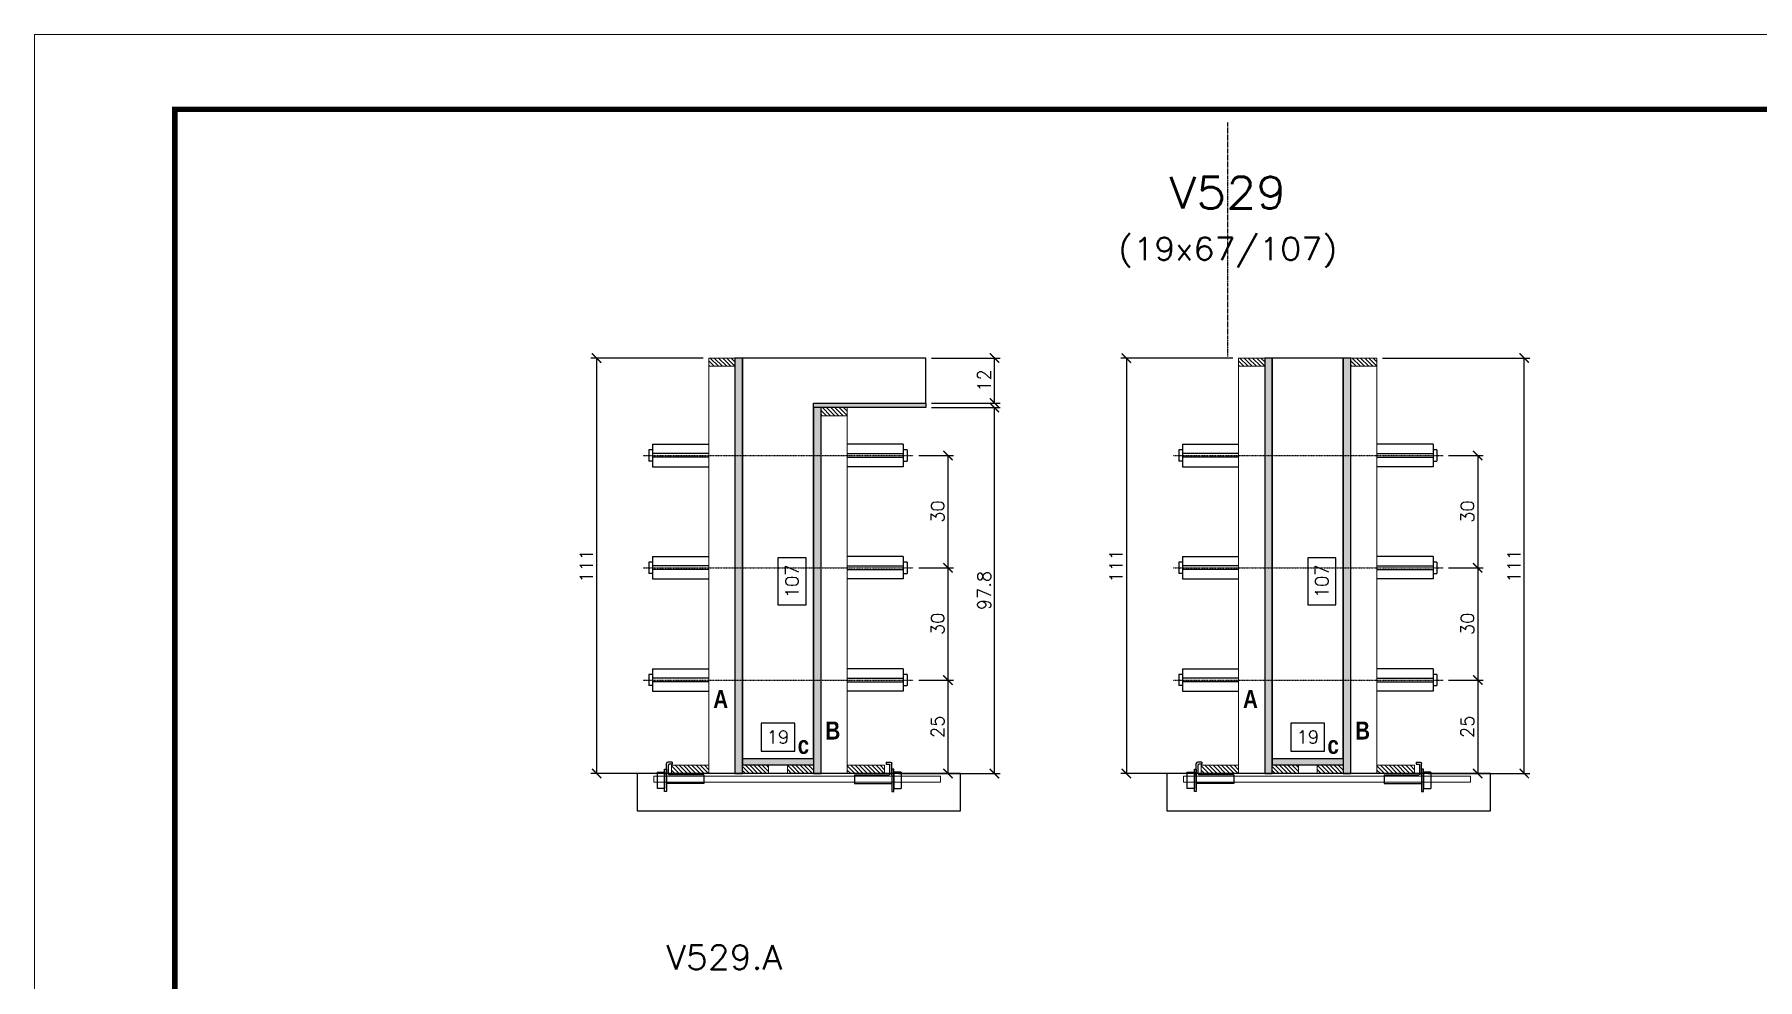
# Model space of a CAD drawing. Extents: x -21493 to -15213, y -12134 to 11887.
# Drawn here: x -21493 to -20572, y 2194 to 2699 of the extents above; entities that cross this region are included whole.
import ezdxf
from ezdxf.enums import TextEntityAlignment as Align

# ---------------------------------------------------------------- set-up
doc = ezdxf.new("R2010")
doc.units = 0
doc.linetypes.add('DASHED', pattern=[0.75, 0.5, -0.25])
doc.linetypes.add('HIDDEN', pattern=[0.375, 0.25, -0.125])
for name, color, linetype in [('barrote', 251, 'Continuous'), ('COTA', 241, 'Continuous'), ('Cota Seção (2x)', 4, 'Continuous'), ('detalhes', 4, 'Continuous'), ('Painéis', 200, 'Continuous'), ('presilha', 1, 'Continuous'), ('TENSOR', 3, 'Continuous'), ('Texto de Titulo', 7, 'Continuous'), ('Texto Qtd Sarr', 242, 'Continuous')]:
    doc.layers.add(name, color=color, linetype=linetype)
for name, color, linetype, lineweight in [('CONCRETO', 251, 'Continuous', 25), ('Folhas', 255, 'Continuous', 9), ('Hachura', 251, 'Continuous', 9), ('Madeira', 126, 'Continuous', 18), ('SARRAFO DE PRESSAO', 251, 'DASHED', 9), ('SCO-___-LAJ', 2, 'Continuous', 0), ('Texto Seção', 7, 'Continuous', 15)]:
    doc.layers.add(name, color=color, linetype=linetype, lineweight=lineweight)
doc.styles.add('REGUA-120', font='ROMANS.shx', dxfattribs={"height": 15})
doc.styles.add('Romans', font='romans.shx')
doc.styles.add('TECNICA', font='techb___.ttf', dxfattribs={"height": 10})
doc.dimstyles.new('Cota Seção (2x)', dxfattribs={"dimtxt": 7, "dimasz": 5, "dimexe": 3, "dimexo": 3, "dimgap": 2, "dimtad": 3, "dimdec": 1, "dimlfac": 0.5, "dimzin": 12, "dimdsep": 46, "dimtxsty": 'Romans', "dimblk": 'ARCHTICK', "dimcen": 0, "dimclrd": 4, "dimclre": 4, "dimclrt": 1, "dimadec": 1, "dimazin": 3, "dimtfac": 1, "dimtdec": 1, "dimtmove": 0, "dimatfit": 3, "dimldrblk": 'OBLIQUE', "dimfxl": 1, "dimtolj": 1, "dimtzin": 12, "dimarcsym": 0})
doc.dimstyles.new('Cota Seção interna', dxfattribs={"dimtxt": 7, "dimasz": 6, "dimexe": 0.18, "dimexo": 2, "dimgap": -4, "dimtad": 3, "dimdec": 1, "dimlfac": 0.5, "dimzin": 12, "dimdsep": 46, "dimtxsty": 'Romans', "dimblk": 'ARCHTICK', "dimcen": 0.09, "dimse1": 1, "dimse2": 1, "dimsd1": 1, "dimsd2": 1, "dimclrd": 180, "dimclre": 5, "dimclrt": 1, "dimadec": 0, "dimazin": 3, "dimtfac": 1, "dimtdec": 1, "dimtofl": 0, "dimtmove": 0, "dimatfit": 3, "dimldrblk": 'ARCHTICK', "dimfxl": 1, "dimtolj": 1, "dimtzin": 0, "dimarcsym": 0})

# ---------------------------------------------------------------- blocks, each defined once
blk = doc.blocks.new('_ArchTick')
at = {"color": 0, "linetype": 'ByBlock', "const_width": 0.15}
blk.add_lwpolyline([(-0.5, -0.5), (0.5, 0.5)], dxfattribs=at)
blk = doc.blocks.new('*D1231')
at = {"layer": 'COTA', "color": 4, "lineweight": -2, "transparency": 16777216}
for p, q in [((-21013.95, 2499.31), (-20977.23, 2499.31)), ((-20980.23, 2303.71), (-20980.23, 2499.31)), ((-21031.55, 2303.71), (-20977.23, 2303.71))]:
    blk.add_line(p, q, dxfattribs=at)
at = {"layer": 'Defpoints', "color": 0, "transparency": 16777216}
for p in [(-21016.95, 2499.31), (-20980.23, 2499.31), (-21034.55, 2303.71)]:
    blk.add_point(p, dxfattribs=at)
at = {"layer": 'COTA', "color": 4, "lineweight": -2, "transparency": 16777216, "xscale": 5, "yscale": 5, "zscale": 5}
for p, rotation in [((-20980.23, 2499.31), 90), ((-20980.23, 2303.71), 270)]:
    blk.add_blockref('_ArchTick', p, dxfattribs=dict(at, rotation=rotation))
at = {"layer": 'COTA', "color": 1, "transparency": 16777216, "insert": (-20985.73, 2401.51), "char_height": 7, "attachment_point": 5, "rotation": 90, "style": 'Romans'}
blk.add_mtext('\\A1;97.8', dxfattribs=at)
blk = doc.blocks.new('_Oblique')
at = {"color": 0, "linetype": 'ByBlock', "lineweight": -2}
blk.add_line((-0.5, -0.5), (0.5, 0.5), dxfattribs=at)
blk = doc.blocks.new('*D1232')
at = {"layer": 'COTA', "color": 4, "lineweight": -2, "transparency": 16777216}
for p, q in [((-21013.95, 2525.71), (-20977.23, 2525.71)), ((-20980.23, 2501.71), (-20980.23, 2525.71)), ((-21013.95, 2501.71), (-20977.23, 2501.71))]:
    blk.add_line(p, q, dxfattribs=at)
at = {"layer": 'Defpoints', "color": 0, "transparency": 16777216}
for p in [(-21016.95, 2525.71), (-20980.23, 2525.71), (-21016.95, 2501.71)]:
    blk.add_point(p, dxfattribs=at)
at = {"layer": 'COTA', "color": 4, "lineweight": -2, "transparency": 16777216, "xscale": 5, "yscale": 5, "zscale": 5}
for p, rotation in [((-20980.23, 2525.71), 90), ((-20980.23, 2501.71), 270)]:
    blk.add_blockref('_ArchTick', p, dxfattribs=dict(at, rotation=rotation))
at = {"layer": 'COTA', "color": 1, "transparency": 16777216, "insert": (-20985.73, 2513.71), "char_height": 7, "attachment_point": 5, "rotation": 90, "style": 'Romans'}
blk.add_mtext('\\A1;12', dxfattribs=at)
blk = doc.blocks.new('*D1233')
at = {"layer": 'Cota Seção (2x)', "color": 180, "lineweight": -2, "transparency": 16777216}
for p, q in [((-21080.95, 2418.93), (-21095.95, 2418.93)), ((-21095.95, 2418.93), (-21095.95, 2393.93)), ((-21080.95, 2393.93), (-21080.95, 2418.93)), ((-21095.95, 2393.93), (-21080.95, 2393.93))]:
    blk.add_line(p, q, dxfattribs=at)
at = {"layer": 'Defpoints', "color": 0, "transparency": 16777216}
for p in [(-21076.95, 2525.71), (-21076.95, 2525.71), (-21076.95, 2311.71)]:
    blk.add_point(p, dxfattribs=at)
at = {"layer": 'Cota Seção (2x)', "color": 1, "transparency": 16777216, "insert": (-21088.45, 2406.43), "char_height": 7, "attachment_point": 5, "rotation": 90, "style": 'Romans'}
blk.add_mtext('\\A1;107', dxfattribs=at)
blk = doc.blocks.new('PRESILHA METÁLICA 1')
at = {"layer": 'presilha'}
for p, q in [((6, 15.5), (7.5, 15.5)), ((6, -2.5), (6, 15.5)), ((7.5, 10.6), (7.5, 19.9)), ((7.5, 15.5), (7.5, -2.5)), ((12, 21), (8.6, 21)), ((9, 11.6), (9, 18.9)), ((12, 19.5), (9.6, 19.5)), ((12, 21), (12, 19.5)), ((0, 13), (6, 13)), ((0, 13), (0, 0)), ((6, 0), (0, 0)), ((6, 13), (6, 0)), ((37.5, 4.1), (7.5, 4.1)), ((37.5, 11), (9.6, 11)), ((37.5, 11), (37.5, 4.1)), ((7.5, -2.5), (6, -2.5))]:
    blk.add_line(p, q, dxfattribs=at)
for centre, radius, start, end in [((8.6, 19.9), 1.14, 90, 180), ((9.6, 18.9), 0.57, 90, 180), ((9.6, 11.6), 0.57, 180, 270)]:
    blk.add_arc(centre, radius, start, end, dxfattribs=at)
blk = doc.blocks.new('*D1234')
at = {"layer": 'Cota Seção (2x)', "color": 180, "lineweight": -2, "transparency": 16777216}
for p, q in [((-21086.95, 2330.71), (-21104.95, 2330.71)), ((-21104.95, 2330.71), (-21104.95, 2315.71)), ((-21086.95, 2315.71), (-21086.95, 2330.71)), ((-21104.95, 2315.71), (-21086.95, 2315.71))]:
    blk.add_line(p, q, dxfattribs=at)
at = {"layer": 'Defpoints', "color": 0, "transparency": 16777216}
for p in [(-21114.95, 2303.71), (-21076.95, 2311.71), (-21076.95, 2303.71)]:
    blk.add_point(p, dxfattribs=at)
at = {"layer": 'Cota Seção (2x)', "color": 1, "transparency": 16777216, "insert": (-21095.95, 2323.21), "char_height": 7, "attachment_point": 5, "style": 'Romans'}
blk.add_mtext('\\A1;19', dxfattribs=at)
blk = doc.blocks.new('*D1235')
at = {"layer": 'COTA', "color": 4, "lineweight": -2, "transparency": 16777216}
for p, q in [((-21135.95, 2525.71), (-21195.92, 2525.71)), ((-21192.92, 2525.71), (-21192.92, 2303.71)), ((-21135.95, 2303.71), (-21195.92, 2303.71))]:
    blk.add_line(p, q, dxfattribs=at)
at = {"layer": 'Defpoints', "color": 0, "transparency": 16777216}
for p in [(-21132.95, 2525.71), (-21192.92, 2303.71), (-21132.95, 2303.71)]:
    blk.add_point(p, dxfattribs=at)
at = {"layer": 'COTA', "color": 4, "lineweight": -2, "transparency": 16777216, "xscale": 5, "yscale": 5, "zscale": 5}
for p, rotation in [((-21192.92, 2525.71), 90), ((-21192.92, 2303.71), 270)]:
    blk.add_blockref('_ArchTick', p, dxfattribs=dict(at, rotation=rotation))
at = {"layer": 'COTA', "color": 1, "transparency": 16777216, "insert": (-21198.42, 2414.71), "char_height": 7, "attachment_point": 5, "rotation": 90, "style": 'Romans'}
blk.add_mtext('\\A1;111', dxfattribs=at)
blk = doc.blocks.new('*D1236')
at = {"layer": 'COTA', "color": 4, "lineweight": -2, "transparency": 16777216}
for p, q in [((-21020.65, 2353.68), (-21002.09, 2353.68)), ((-21005.09, 2353.68), (-21005.09, 2303.71)), ((-21020.65, 2303.71), (-21002.09, 2303.71))]:
    blk.add_line(p, q, dxfattribs=at)
at = {"layer": 'Defpoints', "color": 0, "transparency": 16777216}
for p in [(-21023.65, 2353.68), (-21023.65, 2303.71), (-21005.09, 2303.71)]:
    blk.add_point(p, dxfattribs=at)
at = {"layer": 'COTA', "color": 4, "lineweight": -2, "transparency": 16777216, "xscale": 5, "yscale": 5, "zscale": 5}
for p, rotation in [((-21005.09, 2353.68), 90), ((-21005.09, 2303.71), 270)]:
    blk.add_blockref('_ArchTick', p, dxfattribs=dict(at, rotation=rotation))
at = {"layer": 'COTA', "color": 1, "transparency": 16777216, "insert": (-21010.59, 2328.69), "char_height": 7, "attachment_point": 5, "rotation": 90, "style": 'Romans'}
blk.add_mtext('\\A1;25', dxfattribs=at)
blk = doc.blocks.new('*D1237')
at = {"layer": 'COTA', "color": 4, "lineweight": -2, "transparency": 16777216}
for p, q in [((-21020.65, 2413.68), (-21002.09, 2413.68)), ((-21005.09, 2413.68), (-21005.09, 2353.68)), ((-21020.65, 2353.68), (-21002.09, 2353.68))]:
    blk.add_line(p, q, dxfattribs=at)
at = {"layer": 'Defpoints', "color": 0, "transparency": 16777216}
for p in [(-21023.65, 2413.68), (-21023.65, 2353.68), (-21005.09, 2353.68)]:
    blk.add_point(p, dxfattribs=at)
at = {"layer": 'COTA', "color": 4, "lineweight": -2, "transparency": 16777216, "xscale": 5, "yscale": 5, "zscale": 5}
for p, rotation in [((-21005.09, 2413.68), 90), ((-21005.09, 2353.68), 270)]:
    blk.add_blockref('_ArchTick', p, dxfattribs=dict(at, rotation=rotation))
at = {"layer": 'COTA', "color": 1, "transparency": 16777216, "insert": (-21010.59, 2383.68), "char_height": 7, "attachment_point": 5, "rotation": 90, "style": 'Romans'}
blk.add_mtext('\\A1;30', dxfattribs=at)
blk = doc.blocks.new('*D1194')
at = {"layer": 'COTA', "color": 4, "lineweight": -2, "transparency": 16777216}
for p, q in [((-21020.65, 2473.68), (-21002.09, 2473.68)), ((-21005.09, 2473.68), (-21005.09, 2413.68)), ((-21020.65, 2413.68), (-21002.09, 2413.68))]:
    blk.add_line(p, q, dxfattribs=at)
at = {"layer": 'Defpoints', "color": 0, "transparency": 16777216}
for p in [(-21023.65, 2473.68), (-21023.65, 2413.68), (-21005.09, 2413.68)]:
    blk.add_point(p, dxfattribs=at)
at = {"layer": 'COTA', "color": 4, "lineweight": -2, "transparency": 16777216, "xscale": 5, "yscale": 5, "zscale": 5}
for p, rotation in [((-21005.09, 2473.68), 90), ((-21005.09, 2413.68), 270)]:
    blk.add_blockref('_ArchTick', p, dxfattribs=dict(at, rotation=rotation))
at = {"layer": 'COTA', "color": 1, "transparency": 16777216, "insert": (-21010.59, 2443.68), "char_height": 7, "attachment_point": 5, "rotation": 90, "style": 'Romans'}
blk.add_mtext('\\A1;30', dxfattribs=at)
blk = doc.blocks.new('titulo1')
at = {"layer": 'Defpoints', "color": 252, "linetype": 'HIDDEN', "ltscale": 2}
blk.add_line((0, 0), (0, 125), dxfattribs=at)
at = {"layer": 'Defpoints', "style": 'Romans', "oblique": 15}
blk.add_attdef('FOLHA', text='', height=10, dxfattribs=at).set_placement((0, 15.58), align=Align.MIDDLE_CENTER)
at = {"layer": 'Texto Qtd Sarr', "color": 3, "style": 'Romans', "oblique": 15}
for tag, height, p in [('TITULO', 17, (0, 71.45)), ('SEÇÃO', 12, (0, 41.55))]:
    blk.add_attdef(tag, text='', height=height, dxfattribs=at).set_placement(p, align=Align.MIDDLE_CENTER)
blk = doc.blocks.new('*D1201')
at = {"layer": 'COTA', "color": 4, "lineweight": -2, "transparency": 16777216}
for p, q in [((-20772.75, 2525.71), (-20694.04, 2525.71)), ((-20697.04, 2303.71), (-20697.04, 2525.71)), ((-20748.35, 2303.71), (-20694.04, 2303.71))]:
    blk.add_line(p, q, dxfattribs=at)
at = {"layer": 'Defpoints', "color": 0, "transparency": 16777216}
for p in [(-20775.75, 2525.71), (-20697.04, 2525.71), (-20751.35, 2303.71)]:
    blk.add_point(p, dxfattribs=at)
at = {"layer": 'COTA', "color": 4, "lineweight": -2, "transparency": 16777216, "xscale": 5, "yscale": 5, "zscale": 5}
for p, rotation in [((-20697.04, 2525.71), 90), ((-20697.04, 2303.71), 270)]:
    blk.add_blockref('_ArchTick', p, dxfattribs=dict(at, rotation=rotation))
at = {"layer": 'COTA', "color": 1, "transparency": 16777216, "insert": (-20702.54, 2414.71), "char_height": 7, "attachment_point": 5, "rotation": 90, "style": 'Romans'}
blk.add_mtext('\\A1;111', dxfattribs=at)
blk = doc.blocks.new('*D1202')
at = {"layer": 'Cota Seção (2x)', "color": 180, "lineweight": -2, "transparency": 16777216}
for p, q in [((-20797.75, 2418.93), (-20812.75, 2418.93)), ((-20812.75, 2418.93), (-20812.75, 2393.93)), ((-20797.75, 2393.93), (-20797.75, 2418.93)), ((-20812.75, 2393.93), (-20797.75, 2393.93))]:
    blk.add_line(p, q, dxfattribs=at)
at = {"layer": 'Defpoints', "color": 0, "transparency": 16777216}
for p in [(-20793.75, 2525.71), (-20793.75, 2525.71), (-20793.75, 2311.71)]:
    blk.add_point(p, dxfattribs=at)
at = {"layer": 'Cota Seção (2x)', "color": 1, "transparency": 16777216, "insert": (-20805.25, 2406.43), "char_height": 7, "attachment_point": 5, "rotation": 90, "style": 'Romans'}
blk.add_mtext('\\A1;107', dxfattribs=at)
blk = doc.blocks.new('*D1203')
at = {"layer": 'Cota Seção (2x)', "color": 180, "lineweight": -2, "transparency": 16777216}
for p, q in [((-20803.75, 2330.71), (-20821.75, 2330.71)), ((-20821.75, 2330.71), (-20821.75, 2315.71)), ((-20803.75, 2315.71), (-20803.75, 2330.71)), ((-20821.75, 2315.71), (-20803.75, 2315.71))]:
    blk.add_line(p, q, dxfattribs=at)
at = {"layer": 'Defpoints', "color": 0, "transparency": 16777216}
for p in [(-20831.75, 2303.71), (-20793.75, 2311.71), (-20793.75, 2303.71)]:
    blk.add_point(p, dxfattribs=at)
at = {"layer": 'Cota Seção (2x)', "color": 1, "transparency": 16777216, "insert": (-20812.75, 2323.21), "char_height": 7, "attachment_point": 5, "style": 'Romans'}
blk.add_mtext('\\A1;19', dxfattribs=at)
blk = doc.blocks.new('*D1204')
at = {"layer": 'COTA', "color": 4, "lineweight": -2, "transparency": 16777216}
for p, q in [((-20852.75, 2525.71), (-20912.73, 2525.71)), ((-20909.73, 2525.71), (-20909.73, 2303.71)), ((-20852.75, 2303.71), (-20912.73, 2303.71))]:
    blk.add_line(p, q, dxfattribs=at)
at = {"layer": 'Defpoints', "color": 0, "transparency": 16777216}
for p in [(-20849.75, 2525.71), (-20909.73, 2303.71), (-20849.75, 2303.71)]:
    blk.add_point(p, dxfattribs=at)
at = {"layer": 'COTA', "color": 4, "lineweight": -2, "transparency": 16777216, "xscale": 5, "yscale": 5, "zscale": 5}
for p, rotation in [((-20909.73, 2525.71), 90), ((-20909.73, 2303.71), 270)]:
    blk.add_blockref('_ArchTick', p, dxfattribs=dict(at, rotation=rotation))
at = {"layer": 'COTA', "color": 1, "transparency": 16777216, "insert": (-20915.23, 2414.71), "char_height": 7, "attachment_point": 5, "rotation": 90, "style": 'Romans'}
blk.add_mtext('\\A1;111', dxfattribs=at)
blk = doc.blocks.new('*D1205')
at = {"layer": 'COTA', "color": 4, "lineweight": -2, "transparency": 16777216}
for p, q in [((-20737.45, 2353.68), (-20718.9, 2353.68)), ((-20721.9, 2353.68), (-20721.9, 2303.71)), ((-20737.45, 2303.71), (-20718.9, 2303.71))]:
    blk.add_line(p, q, dxfattribs=at)
at = {"layer": 'Defpoints', "color": 0, "transparency": 16777216}
for p in [(-20740.45, 2353.68), (-20740.45, 2303.71), (-20721.9, 2303.71)]:
    blk.add_point(p, dxfattribs=at)
at = {"layer": 'COTA', "color": 4, "lineweight": -2, "transparency": 16777216, "xscale": 5, "yscale": 5, "zscale": 5}
for p, rotation in [((-20721.9, 2353.68), 90), ((-20721.9, 2303.71), 270)]:
    blk.add_blockref('_ArchTick', p, dxfattribs=dict(at, rotation=rotation))
at = {"layer": 'COTA', "color": 1, "transparency": 16777216, "insert": (-20727.4, 2328.69), "char_height": 7, "attachment_point": 5, "rotation": 90, "style": 'Romans'}
blk.add_mtext('\\A1;25', dxfattribs=at)
blk = doc.blocks.new('*D1225')
at = {"layer": 'COTA', "color": 4, "lineweight": -2, "transparency": 16777216}
for p, q in [((-20737.45, 2413.68), (-20718.9, 2413.68)), ((-20721.9, 2413.68), (-20721.9, 2353.68)), ((-20737.45, 2353.68), (-20718.9, 2353.68))]:
    blk.add_line(p, q, dxfattribs=at)
at = {"layer": 'Defpoints', "color": 0, "transparency": 16777216}
for p in [(-20740.45, 2413.68), (-20740.45, 2353.68), (-20721.9, 2353.68)]:
    blk.add_point(p, dxfattribs=at)
at = {"layer": 'COTA', "color": 4, "lineweight": -2, "transparency": 16777216, "xscale": 5, "yscale": 5, "zscale": 5}
for p, rotation in [((-20721.9, 2413.68), 90), ((-20721.9, 2353.68), 270)]:
    blk.add_blockref('_ArchTick', p, dxfattribs=dict(at, rotation=rotation))
at = {"layer": 'COTA', "color": 1, "transparency": 16777216, "insert": (-20727.4, 2383.68), "char_height": 7, "attachment_point": 5, "rotation": 90, "style": 'Romans'}
blk.add_mtext('\\A1;30', dxfattribs=at)
blk = doc.blocks.new('*D1226')
at = {"layer": 'COTA', "color": 4, "lineweight": -2, "transparency": 16777216}
for p, q in [((-20737.45, 2473.68), (-20718.9, 2473.68)), ((-20721.9, 2473.68), (-20721.9, 2413.68)), ((-20737.45, 2413.68), (-20718.9, 2413.68))]:
    blk.add_line(p, q, dxfattribs=at)
at = {"layer": 'Defpoints', "color": 0, "transparency": 16777216}
for p in [(-20740.45, 2473.68), (-20740.45, 2413.68), (-20721.9, 2413.68)]:
    blk.add_point(p, dxfattribs=at)
at = {"layer": 'COTA', "color": 4, "lineweight": -2, "transparency": 16777216, "xscale": 5, "yscale": 5, "zscale": 5}
for p, rotation in [((-20721.9, 2473.68), 90), ((-20721.9, 2413.68), 270)]:
    blk.add_blockref('_ArchTick', p, dxfattribs=dict(at, rotation=rotation))
at = {"layer": 'COTA', "color": 1, "transparency": 16777216, "insert": (-20727.4, 2443.68), "char_height": 7, "attachment_point": 5, "rotation": 90, "style": 'Romans'}
blk.add_mtext('\\A1;30', dxfattribs=at)
blk = doc.blocks.new('9999999999')
at = {"layer": 'Folhas'}
blk.add_lwpolyline([(98138.98, 34190.21), (99623.98, 34190.21), (99623.98, 35240.21), (98138.98, 35240.21)], close=True, dxfattribs=at)
at = {"layer": 'Folhas', "color": 30, "const_width": 3}
blk.add_lwpolyline([(98213.98, 34230.21), (99583.98, 34230.21), (99583.98, 35200.21), (98213.98, 35200.21)], close=True, dxfattribs=at)

msp = doc.modelspace()

# ---------------------------------------------------------------- hatches: boundary and pattern name
at = {"layer": 'Hachura'}
h = msp.add_hatch(dxfattribs=at)
h.set_pattern_fill('ANSI31', color=256, scale=0.5, angle=270, style=0)
h.set_pattern_definition([(315, (1757.1107, -5781.9371), (1.12253202, 1.12253202), [])])
h.paths.add_polyline_path([(-21132.95, 2521.31), (-21132.95, 2525.71), (-21118.95, 2525.71), (-21118.95, 2521.31)])
h = msp.add_hatch(color=256, dxfattribs=at)
h.dxf.hatch_style = 1
h.paths.add_polyline_path([(-21114.95, 2525.71), (-21118.95, 2525.71), (-21118.95, 2303.71), (-21114.95, 2303.71)])
h = msp.add_hatch(dxfattribs=at)
h.set_pattern_fill('ANSI31', color=256, scale=0.5, angle=270, style=0)
h.set_pattern_definition([(315, (2040.3056, -5781.9371), (1.12253202, 1.12253202), [])])
h.paths.add_polyline_path([(-20849.75, 2521.31), (-20849.75, 2525.71), (-20835.75, 2525.71), (-20835.75, 2521.31)])
h = msp.add_hatch(color=256, dxfattribs=at)
h.dxf.hatch_style = 1
h.paths.add_polyline_path([(-20831.75, 2525.71), (-20835.75, 2525.71), (-20835.75, 2303.71), (-20831.75, 2303.71)])
h = msp.add_hatch(color=256, dxfattribs=at)
h.dxf.hatch_style = 1
h.paths.add_polyline_path([(-20789.75, 2525.71), (-20793.75, 2525.71), (-20793.75, 2303.71), (-20789.75, 2303.71)])
h = msp.add_hatch(dxfattribs=at)
h.set_pattern_fill('ANSI31', color=256, scale=0.5, angle=270, style=0)
h.set_pattern_definition([(315, (2100.3056, -5781.9371), (1.12253202, 1.12253202), [])])
h.paths.add_polyline_path([(-20789.75, 2521.31), (-20789.75, 2525.71), (-20775.75, 2525.71), (-20775.75, 2521.31)])
h = msp.add_hatch(color=256, dxfattribs=at)
h.dxf.hatch_style = 1
h.paths.add_polyline_path([(-21076.95, 2499.31), (-21076.95, 2501.71), (-21016.95, 2501.71), (-21016.95, 2499.31)])
h = msp.add_hatch(color=256, dxfattribs=at)
h.dxf.hatch_style = 1
h.paths.add_polyline_path([(-21072.95, 2499.31), (-21076.95, 2499.31), (-21076.95, 2303.71), (-21072.95, 2303.71)])
h = msp.add_hatch(dxfattribs=at)
h.set_pattern_fill('ANSI31', color=256, scale=0.5, angle=270, style=0)
h.set_pattern_definition([(315, (1817.1107, -5808.3371), (1.12253202, 1.12253202), [])])
h.paths.add_polyline_path([(-21072.95, 2494.91), (-21072.95, 2499.31), (-21058.95, 2499.31), (-21058.95, 2494.91)])
h = msp.add_hatch(dxfattribs=at)
h.set_pattern_fill('ANSI31', color=256, scale=0.5, angle=270, style=0)
h.set_pattern_definition([(315, (1723.1107, -5925.9371), (1.12253202, 1.12253202), [])])
h.paths.add_polyline_path([(-21132.95, 2303.71), (-21132.95, 2308.11), (-21152.95, 2308.11), (-21152.95, 2303.71)])
h = msp.add_hatch(color=256, dxfattribs=at)
h.dxf.hatch_style = 1
h.paths.add_polyline_path([(-21114.95, 2308.11), (-21114.95, 2311.71), (-21076.95, 2311.71), (-21076.95, 2308.11)])
h = msp.add_hatch(dxfattribs=at)
h.set_pattern_fill('ANSI31', color=256, scale=0.5, angle=270, style=0)
h.set_pattern_definition([(315, (1825.9128, -5925.9371), (1.12253202, 1.12253202), [])])
h.paths.add_polyline_path([(-21114.95, 2303.71), (-21114.95, 2308.11), (-21100.95, 2308.11), (-21100.95, 2303.71)])
h = msp.add_hatch(dxfattribs=at)
h.set_pattern_fill('ANSI31', color=256, scale=0.5, angle=270, style=0)
h.set_pattern_definition([(315, (1825.9107, -5925.9371), (1.12253202, 1.12253202), [])])
h.paths.add_polyline_path([(-21076.95, 2303.71), (-21076.95, 2308.11), (-21090.95, 2308.11), (-21090.95, 2303.71)])
h = msp.add_hatch(dxfattribs=at)
h.set_pattern_fill('ANSI31', color=256, scale=0.5, angle=270, style=0)
h.set_pattern_definition([(315, (1817.1107, -5925.9371), (1.12253202, 1.12253202), [])])
h.paths.add_polyline_path([(-21038.95, 2303.71), (-21038.95, 2308.11), (-21058.95, 2308.11), (-21058.95, 2303.71)])
h = msp.add_hatch(dxfattribs=at)
h.set_pattern_fill('ANSI31', color=256, scale=0.5, angle=270, style=0)
h.set_pattern_definition([(315, (2006.3056, -5925.9371), (1.12253202, 1.12253202), [])])
h.paths.add_polyline_path([(-20849.75, 2303.71), (-20849.75, 2308.11), (-20869.75, 2308.11), (-20869.75, 2303.71)])
h = msp.add_hatch(color=256, dxfattribs=at)
h.dxf.hatch_style = 1
h.paths.add_polyline_path([(-20831.75, 2308.11), (-20831.75, 2311.71), (-20793.75, 2311.71), (-20793.75, 2308.11)])
h = msp.add_hatch(dxfattribs=at)
h.set_pattern_fill('ANSI31', color=256, scale=0.5, angle=270, style=0)
h.set_pattern_definition([(315, (2109.1077, -5925.9371), (1.12253202, 1.12253202), [])])
h.paths.add_polyline_path([(-20831.75, 2303.71), (-20831.75, 2308.11), (-20817.75, 2308.11), (-20817.75, 2303.71)])
h = msp.add_hatch(dxfattribs=at)
h.set_pattern_fill('ANSI31', color=256, scale=0.5, angle=270, style=0)
h.set_pattern_definition([(315, (2109.1056, -5925.9371), (1.12253202, 1.12253202), [])])
h.paths.add_polyline_path([(-20793.75, 2303.71), (-20793.75, 2308.11), (-20807.75, 2308.11), (-20807.75, 2303.71)])
h = msp.add_hatch(dxfattribs=at)
h.set_pattern_fill('ANSI31', color=256, scale=0.5, angle=270, style=0)
h.set_pattern_definition([(315, (2100.3056, -5925.9371), (1.12253202, 1.12253202), [])])
h.paths.add_polyline_path([(-20755.75, 2303.71), (-20755.75, 2308.11), (-20775.75, 2308.11), (-20775.75, 2303.71)])

# ---------------------------------------------------------------- linework, layer by layer
at = {"ltscale": 3}
for p, q in [((-21162.95, 2479.68), (-21162.95, 2467.68)), ((-21162.95, 2479.68), (-21132.95, 2479.68)), ((-21028.95, 2479.68), (-21058.95, 2479.68)), ((-21028.95, 2479.68), (-21028.95, 2467.68)), ((-20879.75, 2479.68), (-20879.75, 2467.68)), ((-20879.75, 2479.68), (-20849.75, 2479.68)), ((-20745.75, 2479.68), (-20775.75, 2479.68)), ((-20745.75, 2479.68), (-20745.75, 2467.68)), ((-21164.95, 2476.68), (-21164.95, 2470.68)), ((-21162.95, 2476.68), (-21164.95, 2476.68)), ((-21162.95, 2470.68), (-21164.95, 2470.68)), ((-21132.95, 2474.68), (-21162.95, 2474.68)), ((-21132.95, 2472.68), (-21162.95, 2472.68)), ((-21058.95, 2474.68), (-21028.95, 2474.68)), ((-21058.95, 2472.68), (-21028.95, 2472.68)), ((-21026.95, 2476.68), (-21028.95, 2476.68)), ((-21028.95, 2470.68), (-21026.95, 2470.68)), ((-21026.95, 2476.68), (-21026.95, 2470.68)), ((-20881.75, 2476.68), (-20881.75, 2470.68)), ((-20879.75, 2476.68), (-20881.75, 2476.68)), ((-20879.75, 2470.68), (-20881.75, 2470.68)), ((-20849.75, 2474.68), (-20879.75, 2474.68)), ((-20849.75, 2472.68), (-20879.75, 2472.68)), ((-20775.75, 2474.68), (-20745.75, 2474.68)), ((-20775.75, 2472.68), (-20745.75, 2472.68)), ((-20743.75, 2476.68), (-20745.75, 2476.68)), ((-20745.75, 2470.68), (-20743.75, 2470.68)), ((-20743.75, 2476.68), (-20743.75, 2470.68)), ((-21162.95, 2467.68), (-21132.95, 2467.68)), ((-21028.95, 2467.68), (-21058.95, 2467.68)), ((-20879.75, 2467.68), (-20849.75, 2467.68)), ((-20745.75, 2467.68), (-20775.75, 2467.68)), ((-21164.95, 2416.68), (-21164.95, 2410.68)), ((-21162.95, 2416.68), (-21164.95, 2416.68)), ((-21162.95, 2419.68), (-21162.95, 2407.68)), ((-21162.95, 2419.68), (-21132.95, 2419.68)), ((-21132.95, 2414.68), (-21162.95, 2414.68)), ((-21028.95, 2419.68), (-21058.95, 2419.68)), ((-21058.95, 2414.68), (-21028.95, 2414.68)), ((-21028.95, 2419.68), (-21028.95, 2407.68)), ((-21026.95, 2416.68), (-21028.95, 2416.68)), ((-21026.95, 2416.68), (-21026.95, 2410.68)), ((-20881.75, 2416.68), (-20881.75, 2410.68)), ((-20879.75, 2416.68), (-20881.75, 2416.68)), ((-20879.75, 2419.68), (-20879.75, 2407.68)), ((-20879.75, 2419.68), (-20849.75, 2419.68)), ((-20849.75, 2414.68), (-20879.75, 2414.68)), ((-20745.75, 2419.68), (-20775.75, 2419.68)), ((-20775.75, 2414.68), (-20745.75, 2414.68)), ((-20745.75, 2419.68), (-20745.75, 2407.68)), ((-20743.75, 2416.68), (-20745.75, 2416.68)), ((-20743.75, 2416.68), (-20743.75, 2410.68)), ((-21162.95, 2410.68), (-21164.95, 2410.68)), ((-21132.95, 2412.68), (-21162.95, 2412.68)), ((-21162.95, 2407.68), (-21132.95, 2407.68)), ((-21058.95, 2412.68), (-21028.95, 2412.68)), ((-21028.95, 2407.68), (-21058.95, 2407.68)), ((-21028.95, 2410.68), (-21026.95, 2410.68)), ((-20879.75, 2410.68), (-20881.75, 2410.68)), ((-20849.75, 2412.68), (-20879.75, 2412.68)), ((-20879.75, 2407.68), (-20849.75, 2407.68)), ((-20775.75, 2412.68), (-20745.75, 2412.68)), ((-20745.75, 2407.68), (-20775.75, 2407.68)), ((-20745.75, 2410.68), (-20743.75, 2410.68)), ((-21162.95, 2359.68), (-21162.95, 2347.68)), ((-21162.95, 2359.68), (-21132.95, 2359.68)), ((-21028.95, 2359.68), (-21058.95, 2359.68)), ((-21028.95, 2359.68), (-21028.95, 2347.68)), ((-20879.75, 2359.68), (-20879.75, 2347.68)), ((-20879.75, 2359.68), (-20849.75, 2359.68)), ((-20745.75, 2359.68), (-20775.75, 2359.68)), ((-20745.75, 2359.68), (-20745.75, 2347.68)), ((-21164.95, 2356.68), (-21164.95, 2350.68)), ((-21162.95, 2356.68), (-21164.95, 2356.68)), ((-21162.95, 2350.68), (-21164.95, 2350.68)), ((-21132.95, 2354.68), (-21162.95, 2354.68)), ((-21132.95, 2352.68), (-21162.95, 2352.68)), ((-21058.95, 2354.68), (-21028.95, 2354.68)), ((-21058.95, 2352.68), (-21028.95, 2352.68)), ((-21026.95, 2356.68), (-21028.95, 2356.68)), ((-21028.95, 2350.68), (-21026.95, 2350.68)), ((-21026.95, 2356.68), (-21026.95, 2350.68)), ((-20881.75, 2356.68), (-20881.75, 2350.68)), ((-20879.75, 2356.68), (-20881.75, 2356.68)), ((-20879.75, 2350.68), (-20881.75, 2350.68)), ((-20849.75, 2354.68), (-20879.75, 2354.68)), ((-20849.75, 2352.68), (-20879.75, 2352.68)), ((-20775.75, 2354.68), (-20745.75, 2354.68)), ((-20775.75, 2352.68), (-20745.75, 2352.68)), ((-20743.75, 2356.68), (-20745.75, 2356.68)), ((-20745.75, 2350.68), (-20743.75, 2350.68)), ((-20743.75, 2356.68), (-20743.75, 2350.68)), ((-21162.95, 2347.68), (-21132.95, 2347.68)), ((-21028.95, 2347.68), (-21058.95, 2347.68)), ((-20879.75, 2347.68), (-20849.75, 2347.68)), ((-20745.75, 2347.68), (-20775.75, 2347.68))]:
    msp.add_line(p, q, dxfattribs=at)
at = {"layer": 'barrote'}
for points in [[(-21171.31, 2283.71), (-20998.35, 2283.71), (-20998.35, 2303.71), (-21171.31, 2303.71)], [(-20888.12, 2283.71), (-20715.15, 2283.71), (-20715.15, 2303.71), (-20888.12, 2303.71)]]:
    msp.add_lwpolyline(points, close=True, dxfattribs=at)
at = {"layer": 'CONCRETO'}
for p, q in [((-20793.75, 2525.71), (-20831.75, 2525.71)), ((-20831.75, 2525.71), (-20831.75, 2308.11)), ((-20793.75, 2525.71), (-20793.75, 2525.71)), ((-20793.75, 2311.71), (-20793.75, 2525.71)), ((-20831.75, 2308.11), (-20831.75, 2311.71)), ((-20831.75, 2311.71), (-20793.75, 2311.71)), ((-20831.75, 2308.11), (-20831.75, 2308.11))]:
    msp.add_line(p, q, dxfattribs=at)
msp.add_lwpolyline([(-21076.95, 2501.71), (-21016.95, 2501.71), (-21016.95, 2525.71), (-21076.95, 2525.71), (-21076.95, 2525.71), (-21114.95, 2525.71), (-21114.95, 2308.11), (-21114.95, 2308.11), (-21114.95, 2311.71), (-21076.95, 2311.71)], close=True, dxfattribs=at)
at = {"layer": 'Madeira'}
for points in [[(-21132.95, 2521.31), (-21132.95, 2525.71), (-21118.95, 2525.71), (-21118.95, 2521.31)], [(-21132.95, 2525.71), (-21118.95, 2525.71), (-21118.95, 2303.71), (-21132.95, 2303.71)], [(-20849.75, 2521.31), (-20849.75, 2525.71), (-20835.75, 2525.71), (-20835.75, 2521.31)], [(-20849.75, 2525.71), (-20835.75, 2525.71), (-20835.75, 2303.71), (-20849.75, 2303.71)], [(-20789.75, 2521.31), (-20789.75, 2525.71), (-20775.75, 2525.71), (-20775.75, 2521.31)], [(-20789.75, 2525.71), (-20775.75, 2525.71), (-20775.75, 2303.71), (-20789.75, 2303.71)], [(-21072.95, 2494.91), (-21072.95, 2499.31), (-21058.95, 2499.31), (-21058.95, 2494.91)], [(-21072.95, 2499.31), (-21058.95, 2499.31), (-21058.95, 2303.71), (-21072.95, 2303.71)], [(-21132.95, 2303.71), (-21132.95, 2308.11), (-21152.95, 2308.11), (-21152.95, 2303.71)], [(-21114.95, 2303.71), (-21114.95, 2308.11), (-21100.95, 2308.11), (-21100.95, 2303.71)], [(-21076.95, 2303.71), (-21076.95, 2308.11), (-21090.95, 2308.11), (-21090.95, 2303.71)], [(-21038.95, 2303.71), (-21038.95, 2308.11), (-21058.95, 2308.11), (-21058.95, 2303.71)], [(-20849.75, 2303.71), (-20849.75, 2308.11), (-20869.75, 2308.11), (-20869.75, 2303.71)], [(-20831.75, 2303.71), (-20831.75, 2308.11), (-20817.75, 2308.11), (-20817.75, 2303.71)], [(-20793.75, 2303.71), (-20793.75, 2308.11), (-20807.75, 2308.11), (-20807.75, 2303.71)], [(-20755.75, 2303.71), (-20755.75, 2308.11), (-20775.75, 2308.11), (-20775.75, 2303.71)]]:
    msp.add_lwpolyline(points, close=True, dxfattribs=at)
at = {"layer": 'Painéis'}
for points in [[(-21114.95, 2525.71), (-21118.95, 2525.71), (-21118.95, 2303.71), (-21114.95, 2303.71)], [(-20831.75, 2525.71), (-20835.75, 2525.71), (-20835.75, 2303.71), (-20831.75, 2303.71)], [(-20789.75, 2525.71), (-20793.75, 2525.71), (-20793.75, 2303.71), (-20789.75, 2303.71)], [(-21076.95, 2499.31), (-21076.95, 2501.71), (-21016.95, 2501.71), (-21016.95, 2499.31)], [(-21072.95, 2499.31), (-21076.95, 2499.31), (-21076.95, 2303.71), (-21072.95, 2303.71)], [(-21114.95, 2308.11), (-21114.95, 2311.71), (-21076.95, 2311.71), (-21076.95, 2308.11)], [(-20831.75, 2308.11), (-20831.75, 2311.71), (-20793.75, 2311.71), (-20793.75, 2308.11)]]:
    msp.add_lwpolyline(points, close=True, dxfattribs=at)
at = {"layer": 'SCO-___-LAJ', "color": 1}
for points in [[(-21162.31, 2302.37), (-21009.01, 2302.37), (-21009.01, 2299.17), (-21162.31, 2299.17)], [(-20879.12, 2302.37), (-20725.81, 2302.37), (-20725.81, 2299.17), (-20879.12, 2299.17)]]:
    msp.add_lwpolyline(points, close=True, dxfattribs=at)
at = {"layer": 'TENSOR', "linetype": 'HIDDEN', "ltscale": 0.5}
for p, q in [((-21167.95, 2473.68), (-21023.65, 2473.68)), ((-20884.75, 2473.68), (-20740.45, 2473.68)), ((-21167.95, 2413.68), (-21023.65, 2413.68)), ((-20884.75, 2413.68), (-20740.45, 2413.68)), ((-21167.95, 2353.68), (-21023.65, 2353.68)), ((-20884.75, 2353.68), (-20740.45, 2353.68))]:
    msp.add_line(p, q, dxfattribs=at)

# ---------------------------------------------------------------- block references
at = {"layer": 'presilha', "yscale": 0.6666666666666666, "zscale": 0.6666666666666666}
for p, xscale in [((-21160.53, 2295.74), 0.6666666666666666), ((-21030.08, 2295.74), -0.6666666666666666), ((-20877.33, 2295.74), 0.6666666666666666), ((-20746.89, 2295.74), -0.6666666666666666)]:
    msp.add_blockref('PRESILHA METÁLICA 1', p, dxfattribs=dict(at, xscale=xscale))
at = {"layer": 'SARRAFO DE PRESSAO', "color": 6, "linetype": 'ByBlock'}
msp.add_blockref('9999999999', (-119632.39, -32541.57), dxfattribs=at)
at = {"layer": 'Texto Seção'}
ref = msp.add_blockref('titulo1', (-20855.51, 2526.62), dxfattribs=at)
ref.add_attrib('TITULO', 'V529', dxfattribs={"layer": 'Texto de Titulo', "color": 7, "height": 17, "style": 'Romans', "width": 1.1}).set_placement((-20855.51, 2614.12), align=Align.MIDDLE_CENTER)
ref.add_attrib('SEÇÃO', '(19x67/107)', dxfattribs={"layer": 'Texto de Titulo', "color": 7, "height": 12, "style": 'Romans', "width": 1.1}).set_placement((-20855.51, 2584.12), align=Align.MIDDLE_CENTER)

# ---------------------------------------------------------------- texts
at = {"layer": 'detalhes', "style": 'TECNICA'}
for s, p in [('A', (-21130.55, 2338.74)), ('A', (-20847.36, 2338.74)), ('B', (-21070.59, 2321.9)), ('B', (-20787.4, 2321.9)), ('c', (-21085.43, 2314.2)), ('c', (-20802.24, 2314.2))]:
    msp.add_text(s, height=9.6, dxfattribs=at).set_placement(p)
at = {"layer": 'Texto Seção', "style": 'REGUA-120', "width": 1.05}
msp.add_text('V529.A', height=13, dxfattribs=at).set_placement((-21155.68, 2199.08))

# ---------------------------------------------------------------- dimensions: what is measured, and where the dimension line sits
at = {"layer": 'COTA'}
for base, p1, p2, picture, middle in [((-21192.92, 2303.71), (-21132.95, 2525.71), (-21132.95, 2303.71), '*D1235', (-21198.42, 2414.71)), ((-20980.23, 2525.71), (-21016.95, 2501.71), (-21016.95, 2525.71), '*D1232', (-20985.73, 2513.71)), ((-20909.73, 2303.71), (-20849.75, 2525.71), (-20849.75, 2303.71), '*D1204', (-20915.23, 2414.71)), ((-20697.04, 2525.71), (-20751.35, 2303.71), (-20775.75, 2525.71), '*D1201', (-20702.54, 2414.71)), ((-20980.23, 2499.31), (-21034.55, 2303.71), (-21016.95, 2499.31), '*D1231', (-20985.73, 2401.51)), ((-21005.09, 2413.68), (-21023.65, 2473.68), (-21023.65, 2413.68), '*D1194', (-21010.59, 2443.68)), ((-20721.9, 2413.68), (-20740.45, 2473.68), (-20740.45, 2413.68), '*D1226', (-20727.4, 2443.68)), ((-21005.09, 2353.68), (-21023.65, 2413.68), (-21023.65, 2353.68), '*D1237', (-21010.59, 2383.68)), ((-20721.9, 2353.68), (-20740.45, 2413.68), (-20740.45, 2353.68), '*D1225', (-20727.4, 2383.68)), ((-21005.09, 2303.71), (-21023.65, 2353.68), (-21023.65, 2303.71), '*D1236', (-21010.59, 2328.69)), ((-20721.9, 2303.71), (-20740.45, 2353.68), (-20740.45, 2303.71), '*D1205', (-20727.4, 2328.69))]:
    dim = msp.add_linear_dim(base=base, p1=p1, p2=p2, angle=90, dimstyle='Cota Seção (2x)', dxfattribs=at)
    dim.commit()
    dim.dimension.update_dxf_attribs({"geometry": picture, "text_midpoint": middle})
at = {"layer": 'Cota Seção (2x)'}
for base, p1, p2, picture, middle in [((-21076.95, 2525.71), (-21076.95, 2311.71), (-21076.95, 2525.71), '*D1233', (-21076.95, 2406.43)), ((-20793.75, 2525.71), (-20793.75, 2311.71), (-20793.75, 2525.71), '*D1202', (-20793.75, 2406.43))]:
    dim = msp.add_linear_dim(base=base, p1=p1, p2=p2, angle=90, dimstyle='Cota Seção interna', dxfattribs=at)
    dim.commit()
    dim.dimension.update_dxf_attribs({"geometry": picture, "text_midpoint": middle, "dimtype": 160})
for base, p1, p2, picture, middle in [((-21076.95, 2311.71), (-21114.95, 2303.71), (-21076.95, 2303.71), '*D1234', (-21095.95, 2311.71)), ((-20793.75, 2311.71), (-20831.75, 2303.71), (-20793.75, 2303.71), '*D1203', (-20812.75, 2311.71))]:
    dim = msp.add_linear_dim(base=base, p1=p1, p2=p2, dimstyle='Cota Seção interna', dxfattribs=at)
    dim.commit()
    dim.dimension.update_dxf_attribs({"geometry": picture, "text_midpoint": middle, "dimtype": 160})

doc.saveas('drawing.dxf')
